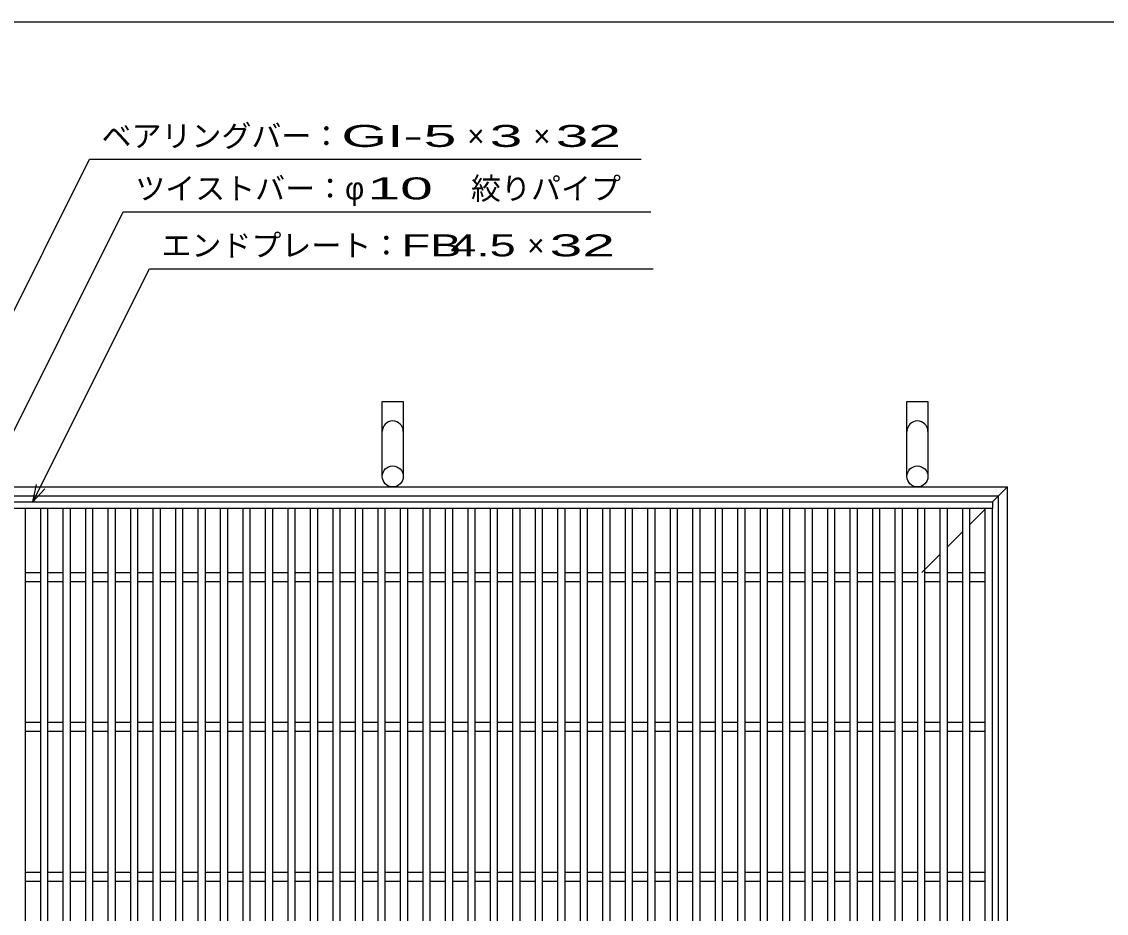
# Model space of a CAD drawing. Units: millimetres, scale not verified. Extents: x -1456 to 1385, y -1026 to 843.
# Drawn here: x -984 to -261, y 248 to 843 of the extents above; entities that cross this region are included whole.
import ezdxf
from ezdxf.enums import TextEntityAlignment as Align

# ---------------------------------------------------------------- set-up
doc = ezdxf.new("R2010")
doc.units = ezdxf.units.MM
doc.header["$LTSCALE"] = 8
for name, color, linetype, lineweight in [('0_2', 150, 'Continuous', 25), ('16', 3, 'Continuous', 25), ('19', 6, 'Continuous', 25), ('22', 4, 'Continuous', 25)]:
    doc.layers.add(name, color=color, linetype=linetype, lineweight=lineweight)
doc.styles.add('ベクトル', font='')
doc.styles.get('ベクトル').set_extended_font_data('ベクトル')

msp = doc.modelspace()

# ---------------------------------------------------------------- linework, layer by layer
at = {"layer": '0_2'}
msp.add_line((-1383.2, 842.8), (1384.8, 842.8), dxfattribs=at)
at = {"layer": '16'}
for p, q in [((-1137, 522.5), (-337, 522.5)), ((-337, 522.5), (-337, 518)), ((-337, 518), (-1137, 518)), ((-982, 518), (-987, 518)), ((-982, -273), (-982, 518)), ((-972, 518), (-972, -273)), ((-967, 518), (-972, 518)), ((-967, -273), (-967, 518)), ((-957, 518), (-957, -273)), ((-952, 518), (-957, 518)), ((-952, -273), (-952, 518)), ((-942, 518), (-942, -273)), ((-937, 518), (-942, 518)), ((-937, -273), (-937, 518)), ((-927, 518), (-927, -273)), ((-922, 518), (-927, 518)), ((-922, -273), (-922, 518)), ((-912, 518), (-912, -273)), ((-907, 518), (-912, 518)), ((-907, -273), (-907, 518)), ((-897, 518), (-897, -273)), ((-892, 518), (-897, 518)), ((-892, -273), (-892, 518)), ((-882, 518), (-882, -273)), ((-877, 518), (-882, 518)), ((-877, -273), (-877, 518)), ((-867, 518), (-867, -273)), ((-862, 518), (-867, 518)), ((-862, -273), (-862, 518)), ((-852, 518), (-852, -273)), ((-847, 518), (-852, 518)), ((-847, -273), (-847, 518)), ((-837, 518), (-837, -273)), ((-832, 518), (-837, 518)), ((-832, -273), (-832, 518)), ((-822, 518), (-822, -273)), ((-817, 518), (-822, 518)), ((-817, -273), (-817, 518)), ((-807, 518), (-807, -273)), ((-802, 518), (-807, 518)), ((-802, -273), (-802, 518)), ((-792, 518), (-792, -273)), ((-787, 518), (-792, 518)), ((-787, -273), (-787, 518)), ((-777, 518), (-777, -273)), ((-772, 518), (-777, 518)), ((-772, -273), (-772, 518)), ((-762, 518), (-762, -273)), ((-757, 518), (-762, 518)), ((-757, -273), (-757, 518)), ((-747, 518), (-747, -273)), ((-742, 518), (-747, 518)), ((-742, -273), (-742, 518)), ((-732, 518), (-732, -273)), ((-727, 518), (-732, 518)), ((-727, -273), (-727, 518)), ((-717, 518), (-717, -273)), ((-712, 518), (-717, 518)), ((-712, -273), (-712, 518)), ((-702, 518), (-702, -273)), ((-697, 518), (-702, 518)), ((-697, -273), (-697, 518)), ((-687, 518), (-687, -273)), ((-682, 518), (-687, 518)), ((-682, -273), (-682, 518)), ((-672, 518), (-672, -273)), ((-667, 518), (-672, 518)), ((-667, -273), (-667, 518)), ((-657, 518), (-657, -273)), ((-652, 518), (-657, 518)), ((-652, -273), (-652, 518)), ((-642, 518), (-642, -273)), ((-637, 518), (-642, 518)), ((-637, -273), (-637, 518)), ((-627, 518), (-627, -273)), ((-622, 518), (-627, 518)), ((-622, -273), (-622, 518)), ((-612, 518), (-612, -273)), ((-607, 518), (-612, 518)), ((-607, -273), (-607, 518)), ((-597, 518), (-597, -273)), ((-592, 518), (-597, 518)), ((-592, -273), (-592, 518)), ((-582, 518), (-582, -273)), ((-577, 518), (-582, 518)), ((-577, -273), (-577, 518)), ((-567, 518), (-567, -273)), ((-562, 518), (-567, 518)), ((-562, -273), (-562, 518)), ((-552, 518), (-552, -273)), ((-547, 518), (-552, 518)), ((-547, -273), (-547, 518)), ((-537, 518), (-537, -273)), ((-532, 518), (-537, 518)), ((-532, -273), (-532, 518)), ((-522, 518), (-522, -273)), ((-517, 518), (-522, 518)), ((-517, -273), (-517, 518)), ((-507, 518), (-507, -273)), ((-502, 518), (-507, 518)), ((-502, -273), (-502, 518)), ((-492, 518), (-492, -273)), ((-487, 518), (-492, 518)), ((-487, -273), (-487, 518)), ((-477, 518), (-477, -273)), ((-472, 518), (-477, 518)), ((-472, -273), (-472, 518)), ((-462, 518), (-462, -273)), ((-457, 518), (-462, 518)), ((-457, -273), (-457, 518)), ((-447, 518), (-447, -273)), ((-442, 518), (-447, 518)), ((-442, -273), (-442, 518)), ((-432, 518), (-432, -273)), ((-427, 518), (-432, 518)), ((-427, -273), (-427, 518)), ((-417, 518), (-417, -273)), ((-412, 518), (-417, 518)), ((-412, -273), (-412, 518)), ((-402, 518), (-402, -273)), ((-397, 518), (-402, 518)), ((-397, -273), (-397, 518)), ((-387, 518), (-387, -273)), ((-382, 518), (-387, 518)), ((-382, -273), (-382, 518)), ((-372, 518), (-372, -273)), ((-367, 518), (-372, 518)), ((-367, -273), (-367, 518)), ((-357, 518), (-357, -273)), ((-352, 518), (-357, 518)), ((-352, -273), (-352, 518)), ((-342, 518), (-342, -273)), ((-337, 518), (-342, 518)), ((-337, -273), (-337, 518)), ((-982, 475.5), (-972, 475.5)), ((-967, 475.5), (-957, 475.5)), ((-952, 475.5), (-942, 475.5)), ((-937, 475.5), (-927, 475.5)), ((-922, 475.5), (-912, 475.5)), ((-907, 475.5), (-897, 475.5)), ((-892, 475.5), (-882, 475.5)), ((-877, 475.5), (-867, 475.5)), ((-862, 475.5), (-852, 475.5)), ((-847, 475.5), (-837, 475.5)), ((-832, 475.5), (-822, 475.5)), ((-817, 475.5), (-807, 475.5)), ((-802, 475.5), (-792, 475.5)), ((-787, 475.5), (-777, 475.5)), ((-772, 475.5), (-762, 475.5)), ((-757, 475.5), (-747, 475.5)), ((-742, 475.5), (-732, 475.5)), ((-727, 475.5), (-717, 475.5)), ((-712, 475.5), (-702, 475.5)), ((-697, 475.5), (-687, 475.5)), ((-682, 475.5), (-672, 475.5)), ((-667, 475.5), (-657, 475.5)), ((-652, 475.5), (-642, 475.5)), ((-637, 475.5), (-627, 475.5)), ((-622, 475.5), (-612, 475.5)), ((-607, 475.5), (-597, 475.5)), ((-592, 475.5), (-582, 475.5)), ((-577, 475.5), (-567, 475.5)), ((-562, 475.5), (-552, 475.5)), ((-547, 475.5), (-537, 475.5)), ((-532, 475.5), (-522, 475.5)), ((-517, 475.5), (-507, 475.5)), ((-502, 475.5), (-492, 475.5)), ((-487, 475.5), (-477, 475.5)), ((-472, 475.5), (-462, 475.5)), ((-457, 475.5), (-447, 475.5)), ((-442, 475.5), (-432, 475.5)), ((-427, 475.5), (-417, 475.5)), ((-412, 475.5), (-402, 475.5)), ((-397, 475.5), (-387, 475.5)), ((-382, 475.5), (-372, 475.5)), ((-367, 475.5), (-357, 475.5)), ((-352, 475.5), (-342, 475.5)), ((-982, 469.5), (-972, 469.5)), ((-967, 469.5), (-957, 469.5)), ((-952, 469.5), (-942, 469.5)), ((-937, 469.5), (-927, 469.5)), ((-922, 469.5), (-912, 469.5)), ((-907, 469.5), (-897, 469.5)), ((-892, 469.5), (-882, 469.5)), ((-877, 469.5), (-867, 469.5)), ((-862, 469.5), (-852, 469.5)), ((-847, 469.5), (-837, 469.5)), ((-832, 469.5), (-822, 469.5)), ((-817, 469.5), (-807, 469.5)), ((-802, 469.5), (-792, 469.5)), ((-787, 469.5), (-777, 469.5)), ((-772, 469.5), (-762, 469.5)), ((-757, 469.5), (-747, 469.5)), ((-742, 469.5), (-732, 469.5)), ((-727, 469.5), (-717, 469.5)), ((-712, 469.5), (-702, 469.5)), ((-697, 469.5), (-687, 469.5)), ((-682, 469.5), (-672, 469.5)), ((-667, 469.5), (-657, 469.5)), ((-652, 469.5), (-642, 469.5)), ((-637, 469.5), (-627, 469.5)), ((-622, 469.5), (-612, 469.5)), ((-607, 469.5), (-597, 469.5)), ((-592, 469.5), (-582, 469.5)), ((-577, 469.5), (-567, 469.5)), ((-562, 469.5), (-552, 469.5)), ((-547, 469.5), (-537, 469.5)), ((-532, 469.5), (-522, 469.5)), ((-517, 469.5), (-507, 469.5)), ((-502, 469.5), (-492, 469.5)), ((-487, 469.5), (-477, 469.5)), ((-472, 469.5), (-462, 469.5)), ((-457, 469.5), (-447, 469.5)), ((-442, 469.5), (-432, 469.5)), ((-427, 469.5), (-417, 469.5)), ((-412, 469.5), (-402, 469.5)), ((-397, 469.5), (-387, 469.5)), ((-382, 469.5), (-372, 469.5)), ((-367, 469.5), (-357, 469.5)), ((-352, 469.5), (-342, 469.5)), ((-982, 375.5), (-972, 375.5)), ((-982, 369.5), (-972, 369.5)), ((-967, 375.5), (-957, 375.5)), ((-967, 369.5), (-957, 369.5)), ((-952, 375.5), (-942, 375.5)), ((-952, 369.5), (-942, 369.5)), ((-937, 375.5), (-927, 375.5)), ((-937, 369.5), (-927, 369.5)), ((-922, 375.5), (-912, 375.5)), ((-922, 369.5), (-912, 369.5)), ((-907, 375.5), (-897, 375.5)), ((-907, 369.5), (-897, 369.5)), ((-892, 375.5), (-882, 375.5)), ((-892, 369.5), (-882, 369.5)), ((-877, 375.5), (-867, 375.5)), ((-877, 369.5), (-867, 369.5)), ((-862, 375.5), (-852, 375.5)), ((-862, 369.5), (-852, 369.5)), ((-847, 375.5), (-837, 375.5)), ((-847, 369.5), (-837, 369.5)), ((-832, 375.5), (-822, 375.5)), ((-832, 369.5), (-822, 369.5)), ((-817, 375.5), (-807, 375.5)), ((-817, 369.5), (-807, 369.5)), ((-802, 375.5), (-792, 375.5)), ((-802, 369.5), (-792, 369.5)), ((-787, 375.5), (-777, 375.5)), ((-787, 369.5), (-777, 369.5)), ((-772, 375.5), (-762, 375.5)), ((-772, 369.5), (-762, 369.5)), ((-757, 375.5), (-747, 375.5)), ((-757, 369.5), (-747, 369.5)), ((-742, 375.5), (-732, 375.5)), ((-742, 369.5), (-732, 369.5)), ((-727, 375.5), (-717, 375.5)), ((-727, 369.5), (-717, 369.5)), ((-712, 375.5), (-702, 375.5)), ((-712, 369.5), (-702, 369.5)), ((-697, 375.5), (-687, 375.5)), ((-697, 369.5), (-687, 369.5)), ((-682, 375.5), (-672, 375.5)), ((-682, 369.5), (-672, 369.5)), ((-667, 375.5), (-657, 375.5)), ((-667, 369.5), (-657, 369.5)), ((-652, 375.5), (-642, 375.5)), ((-652, 369.5), (-642, 369.5)), ((-637, 375.5), (-627, 375.5)), ((-637, 369.5), (-627, 369.5)), ((-622, 375.5), (-612, 375.5)), ((-622, 369.5), (-612, 369.5)), ((-607, 375.5), (-597, 375.5)), ((-607, 369.5), (-597, 369.5)), ((-592, 375.5), (-582, 375.5)), ((-592, 369.5), (-582, 369.5)), ((-577, 375.5), (-567, 375.5)), ((-577, 369.5), (-567, 369.5)), ((-562, 375.5), (-552, 375.5)), ((-562, 369.5), (-552, 369.5)), ((-547, 375.5), (-537, 375.5)), ((-547, 369.5), (-537, 369.5)), ((-532, 375.5), (-522, 375.5)), ((-532, 369.5), (-522, 369.5)), ((-517, 375.5), (-507, 375.5)), ((-517, 369.5), (-507, 369.5)), ((-502, 375.5), (-492, 375.5)), ((-502, 369.5), (-492, 369.5)), ((-487, 375.5), (-477, 375.5)), ((-487, 369.5), (-477, 369.5)), ((-472, 375.5), (-462, 375.5)), ((-472, 369.5), (-462, 369.5)), ((-457, 375.5), (-447, 375.5)), ((-457, 369.5), (-447, 369.5)), ((-442, 375.5), (-432, 375.5)), ((-442, 369.5), (-432, 369.5)), ((-427, 375.5), (-417, 375.5)), ((-427, 369.5), (-417, 369.5)), ((-412, 375.5), (-402, 375.5)), ((-412, 369.5), (-402, 369.5)), ((-397, 375.5), (-387, 375.5)), ((-397, 369.5), (-387, 369.5)), ((-382, 375.5), (-372, 375.5)), ((-382, 369.5), (-372, 369.5)), ((-367, 375.5), (-357, 375.5)), ((-367, 369.5), (-357, 369.5)), ((-352, 375.5), (-342, 375.5)), ((-352, 369.5), (-342, 369.5)), ((-982, 275.5), (-972, 275.5)), ((-967, 275.5), (-957, 275.5)), ((-952, 275.5), (-942, 275.5)), ((-937, 275.5), (-927, 275.5)), ((-922, 275.5), (-912, 275.5)), ((-907, 275.5), (-897, 275.5)), ((-892, 275.5), (-882, 275.5)), ((-877, 275.5), (-867, 275.5)), ((-862, 275.5), (-852, 275.5)), ((-847, 275.5), (-837, 275.5)), ((-832, 275.5), (-822, 275.5)), ((-817, 275.5), (-807, 275.5)), ((-802, 275.5), (-792, 275.5)), ((-787, 275.5), (-777, 275.5)), ((-772, 275.5), (-762, 275.5)), ((-757, 275.5), (-747, 275.5)), ((-742, 275.5), (-732, 275.5)), ((-727, 275.5), (-717, 275.5)), ((-712, 275.5), (-702, 275.5)), ((-697, 275.5), (-687, 275.5)), ((-682, 275.5), (-672, 275.5)), ((-667, 275.5), (-657, 275.5)), ((-652, 275.5), (-642, 275.5)), ((-637, 275.5), (-627, 275.5)), ((-622, 275.5), (-612, 275.5)), ((-607, 275.5), (-597, 275.5)), ((-592, 275.5), (-582, 275.5)), ((-577, 275.5), (-567, 275.5)), ((-562, 275.5), (-552, 275.5)), ((-547, 275.5), (-537, 275.5)), ((-532, 275.5), (-522, 275.5)), ((-517, 275.5), (-507, 275.5)), ((-502, 275.5), (-492, 275.5)), ((-487, 275.5), (-477, 275.5)), ((-472, 275.5), (-462, 275.5)), ((-457, 275.5), (-447, 275.5)), ((-442, 275.5), (-432, 275.5)), ((-427, 275.5), (-417, 275.5)), ((-412, 275.5), (-402, 275.5)), ((-397, 275.5), (-387, 275.5)), ((-382, 275.5), (-372, 275.5)), ((-367, 275.5), (-357, 275.5)), ((-352, 275.5), (-342, 275.5)), ((-982, 269.5), (-972, 269.5)), ((-967, 269.5), (-957, 269.5)), ((-952, 269.5), (-942, 269.5)), ((-937, 269.5), (-927, 269.5)), ((-922, 269.5), (-912, 269.5)), ((-907, 269.5), (-897, 269.5)), ((-892, 269.5), (-882, 269.5)), ((-877, 269.5), (-867, 269.5)), ((-862, 269.5), (-852, 269.5)), ((-847, 269.5), (-837, 269.5)), ((-832, 269.5), (-822, 269.5)), ((-817, 269.5), (-807, 269.5)), ((-802, 269.5), (-792, 269.5)), ((-787, 269.5), (-777, 269.5)), ((-772, 269.5), (-762, 269.5)), ((-757, 269.5), (-747, 269.5)), ((-742, 269.5), (-732, 269.5)), ((-727, 269.5), (-717, 269.5)), ((-712, 269.5), (-702, 269.5)), ((-697, 269.5), (-687, 269.5)), ((-682, 269.5), (-672, 269.5)), ((-667, 269.5), (-657, 269.5)), ((-652, 269.5), (-642, 269.5)), ((-637, 269.5), (-627, 269.5)), ((-622, 269.5), (-612, 269.5)), ((-607, 269.5), (-597, 269.5)), ((-592, 269.5), (-582, 269.5)), ((-577, 269.5), (-567, 269.5)), ((-562, 269.5), (-552, 269.5)), ((-547, 269.5), (-537, 269.5)), ((-532, 269.5), (-522, 269.5)), ((-517, 269.5), (-507, 269.5)), ((-502, 269.5), (-492, 269.5)), ((-487, 269.5), (-477, 269.5)), ((-472, 269.5), (-462, 269.5)), ((-457, 269.5), (-447, 269.5)), ((-442, 269.5), (-432, 269.5)), ((-427, 269.5), (-417, 269.5)), ((-412, 269.5), (-402, 269.5)), ((-397, 269.5), (-387, 269.5)), ((-382, 269.5), (-372, 269.5)), ((-367, 269.5), (-357, 269.5)), ((-352, 269.5), (-342, 269.5))]:
    msp.add_line(p, q, dxfattribs=at)
at = {"layer": '19'}
for p, q in [((-744, 539.5), (-744, 589.5)), ((-744, 589.5), (-730, 589.5)), ((-730, 589.5), (-730, 539.5)), ((-394, 539.5), (-394, 589.5)), ((-394, 589.5), (-380, 589.5)), ((-380, 589.5), (-380, 539.5)), ((-1147, 532.5), (-327, 532.5)), ((-337, 522.5), (-327, 532.5)), ((-327, -287.5), (-327, 532.5)), ((-1141, 526.5), (-333, 526.5)), ((-333, -281.5), (-333, 526.5)), ((-352, 507.5), (-342, 517.5)), ((-367, 492.5), (-357, 502.5)), ((-384, 475.5), (-372, 487.5))]:
    msp.add_line(p, q, dxfattribs=at)
for centre in [(-737, 539.5), (-387, 539.5)]:
    msp.add_circle(centre, 7, dxfattribs=at)
for centre in [(-737, 569.5), (-387, 569.5)]:
    msp.add_arc(centre, 7, 0, 180, dxfattribs=at)
at = {"layer": '22'}
for p, q in [((-1102, 425.5), (-939.25, 751)), ((-939.25, 751), (-571.25, 751)), ((-1037, 475.5), (-916.75, 716)), ((-916.75, 716), (-564.75, 716)), ((-977, 522.5), (-899.25, 678)), ((-899.25, 678), (-563.25, 678)), ((-977, 522.5), (-974.6, 534.18)), ((-977, 522.5), (-969, 531.3))]:
    msp.add_line(p, q, dxfattribs=at)

# ---------------------------------------------------------------- texts
at = {"layer": '22', "color": 2, "style": 'ベクトル'}
for s, p in [('ベアリングバー：', (-931.25, 766.6)), ('×', (-687.25, 766.6)), ('×', (-643.25, 766.6)), ('ツイストバー：', (-908.75, 731.6)), ('絞りパイプ', (-684.75, 731.6)), ('φ', (-768.75, 731.6)), ('エンドプレート：', (-891.25, 693.6)), ('×', (-647.25, 693.6))]:
    msp.add_text(s, height=14.66, dxfattribs=at).set_placement(p, align=Align.MIDDLE_LEFT)
for s, width, p in [('GI-', 2, (-771.25, 766.6)), (' 3 ', 2, (-683.25, 766.6)), (' 32 ', 2, (-639.25, 766.6)), (' 5 ', 2, (-727.25, 766.6)), (' 10 ', 2, (-764.75, 731.6)), ('FB', 1.6, (-731.25, 693.6)), (' 4.5 ', 1.6, (-707.25, 693.6)), (' 32 ', 2, (-643.25, 693.6))]:
    msp.add_text(s, height=14.66, dxfattribs=dict(at, width=width)).set_placement(p, align=Align.MIDDLE_LEFT)

doc.saveas('drawing.dxf')
